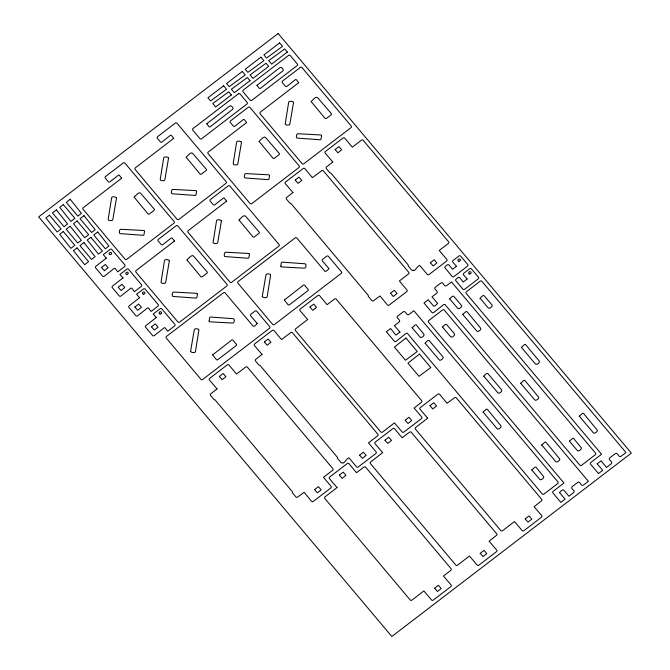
<?xml version="1.0" encoding="UTF-8"?>
<svg xmlns="http://www.w3.org/2000/svg" width="670" height="670" viewBox="0 0 670 670"><rect width="100%" height="100%" fill="white"/><g stroke="black" fill="none" stroke-linecap="round" stroke-linejoin="round"><path stroke-width="1" d="M101.564 267.481L104.378 270.705L108.13 267.732L105.316 264.508L101.564 267.481M106.312 258.143L95.894 266.258A1.24 1.122 -25.8 0 0 95.634 267.866L102.585 276.124A1.24 1.122 -25.8 0 0 104.294 276.233L114.269 268.343L115.181 268.469L117.744 271.878L124.62 266.61A1.24 1.122 -25.8 0 0 124.88 265.002L111.84 249.516A1.24 1.122 -25.8 0 0 110.14 249.408L103.264 254.667L106.312 258.143M118.222 287.271L121.036 290.495L124.788 287.522L121.973 284.298L118.222 287.212M121.639 178.212L83.323 207.675A1.24 1.122 -25.8 0 0 83.072 209.291L125.072 259.198A1.24 1.122 -25.8 0 0 126.772 259.307L173.915 223.202A1.24 1.122 -25.8 0 0 174.175 221.594L124.93 163.086A1.24 1.122 -25.8 0 0 123.23 162.977L105.55 176.511A1.24 1.122 -25.8 0 0 105.291 178.12L108.289 181.687A1.24 1.122 -25.8 0 0 109.997 181.796L118.515 175.063L119.319 175.23L121.639 178.212M122.97 277.933L112.552 286.048A1.24 1.122 -25.8 0 0 112.292 287.656L119.243 295.914A1.24 1.122 -25.8 0 0 120.952 296.023L130.926 288.134L131.839 288.259L134.402 291.668L141.278 286.4A1.24 1.122 -25.8 0 0 141.537 284.792L128.498 269.307A1.24 1.122 -25.8 0 0 126.789 269.198L119.913 274.457L122.97 277.933M134.134 197.139L148.112 214.023L149.117 214.157L154.267 210.229L154.494 209.409L140.717 193.354C139.494 191.067 135.75 195.556 134.142 197.089M134.871 307.061L137.693 310.285L141.445 307.312L138.623 304.088L134.879 307.002M139.628 297.723L129.201 305.838A1.24 1.122 -25.8 0 0 128.95 307.446L135.901 315.704A1.24 1.122 -25.8 0 0 137.601 315.813L147.584 307.924L148.497 308.049L151.06 311.458L157.927 306.198A1.24 1.122 -25.8 0 0 158.187 304.582L145.155 289.097A1.24 1.122 -25.8 0 0 143.447 288.988L136.571 294.247L139.628 297.723M151.529 326.851L154.351 330.076L158.103 327.102L155.281 323.878L151.537 326.793M156.278 317.513L145.859 325.628A1.24 1.122 -25.8 0 0 145.599 327.236L152.551 335.494A1.24 1.122 -25.8 0 0 154.259 335.603L164.234 327.714L165.155 327.839L167.709 331.248L174.585 325.989A1.24 1.122 -25.8 0 0 174.845 324.372L161.813 308.887A1.24 1.122 -25.8 0 0 160.105 308.778L153.229 314.037L156.278 317.513M173.689 138.355L135.382 167.818A1.24 1.122 -25.8 0 0 135.122 169.435L177.123 219.341A1.24 1.122 -25.8 0 0 178.831 219.442L225.974 183.345A1.24 1.122 -25.8 0 0 226.226 181.738L176.989 123.221A1.24 1.122 -25.8 0 0 175.28 123.112L157.601 136.655A1.24 1.122 -25.8 0 0 157.341 138.263L160.339 141.831A1.24 1.122 -25.8 0 0 162.048 141.939L170.565 135.206L171.369 135.373L173.689 138.355M174.502 241.024L136.186 270.487A1.24 1.122 -25.8 0 0 135.935 272.104L177.935 322.01A1.24 1.122 -25.8 0 0 179.635 322.119L226.778 286.015A1.24 1.122 -25.8 0 0 227.038 284.407L177.793 225.899A1.24 1.122 -25.8 0 0 176.093 225.79L158.413 239.324A1.24 1.122 -25.8 0 0 158.154 240.94L161.152 244.5A1.24 1.122 -25.8 0 0 162.86 244.609L171.378 237.875L172.182 238.043L174.502 241.024M186.193 157.283L200.162 174.167L201.167 174.3L206.318 170.373L206.528 169.502L192.767 153.497C191.243 151.252 187.709 155.683 186.193 157.232M187.005 259.952L200.975 276.836L201.98 276.97L207.131 273.042L207.357 272.221L193.58 256.166C192.198 253.897 188.622 258.394 187.005 259.901M206.745 123.783L209.065 126.806L210.037 126.906L232.297 109.595C234.877 109.026 230.723 104.177 229.509 106.229L206.754 123.724M212.658 354.924L216.536 359.798L217.448 359.916L236.351 345.469L236.602 344.556L232.833 340.042L231.937 339.858L212.666 354.866M217.038 388.893L210.765 393.818A1.24 1.122 -25.8 0 0 210.506 395.434L214.132 399.739A1.24 1.122 -25.8 0 1 215.246 400.107L292.204 491.546A1.24 1.122 -25.8 0 1 292.338 492.659L295.956 496.964A1.24 1.122 -25.8 0 0 297.664 497.073L304.121 492.316L311.542 501.336A1.24 1.122 -25.8 0 0 313.25 501.445L330.838 487.969A1.24 1.122 -25.8 0 0 331.097 486.361L323.476 477.333L332.613 470.315A1.24 1.122 -25.8 0 0 332.873 468.699L247.423 367.168A1.24 1.122 -25.8 0 0 245.714 367.06L236.493 374.044L228.964 364.999A1.24 1.122 -25.8 0 0 227.256 364.89L209.668 378.366A1.24 1.122 -25.8 0 0 209.409 379.974L217.038 388.893M219.35 376.456L222.164 379.681L225.916 376.708L223.102 373.491L219.35 376.406M226.56 201.167L188.245 230.631A1.24 1.122 -25.8 0 0 187.985 232.247L229.986 282.154A1.24 1.122 -25.8 0 0 231.694 282.263L278.837 246.158A1.24 1.122 -25.8 0 0 279.097 244.55L229.852 186.034A1.24 1.122 -25.8 0 0 228.143 185.933L210.464 199.467A1.24 1.122 -25.8 0 0 210.204 201.075L213.202 204.643A1.24 1.122 -25.8 0 0 214.911 204.752L223.428 198.019L224.232 198.186L226.56 201.167M239.056 220.095L253.026 236.979L254.039 237.113L259.181 233.185L259.391 232.314L245.63 216.309C244.299 214.031 240.547 218.529 239.056 220.045M246.635 122.543L208.32 152.006A1.24 1.122 -25.8 0 0 208.06 153.623L250.061 203.529A1.24 1.122 -25.8 0 0 251.769 203.638L298.912 167.542A1.24 1.122 -25.8 0 0 299.172 165.925L249.927 107.418A1.24 1.122 -25.8 0 0 248.218 107.309L230.547 120.843A1.24 1.122 -25.8 0 0 230.287 122.459L233.286 126.019A1.24 1.122 -25.8 0 0 234.986 126.127L243.512 119.394L244.316 119.561L246.635 122.543M256.945 85.341L259.265 88.373L260.236 88.465L282.497 71.162C285.077 70.559 280.906 65.811 279.708 67.787L256.953 85.283M257.205 323.434C256.451 324.674 253.436 327.672 252.724 325.67L225.162 292.924A1.24 1.122 -25.8 0 0 223.453 292.815L166.487 336.432A1.24 1.122 -25.8 0 0 166.235 338.04L200.992 379.346A1.24 1.122 -25.8 0 0 202.7 379.454L269.482 328.317A1.24 1.122 -25.8 0 0 269.742 326.7L256.71 311.215A1.24 1.122 -25.8 0 0 255.002 311.106L250.932 314.222A1.24 1.122 -25.8 0 0 250.68 315.83L257.205 323.434M259.131 141.479L273.109 158.355L274.114 158.489L279.256 154.561L279.465 153.69L265.714 137.685C264.206 135.281 260.463 140.156 259.139 141.42M262.037 354.43L255.764 359.363A1.24 1.122 -25.8 0 0 255.513 360.971L259.131 365.276A1.24 1.122 -25.8 0 1 260.245 365.644L337.203 457.082A1.24 1.122 -25.8 0 1 337.337 458.205L340.963 462.509A1.24 1.122 -25.8 0 0 342.663 462.618C343.409 465.457 348.392 455.081 349.606 458.623L356.541 466.873A1.24 1.122 -25.8 0 0 358.249 466.982L375.845 453.515A1.24 1.122 -25.8 0 0 376.096 451.898L368.475 442.878L377.62 435.852A1.24 1.122 -25.8 0 0 377.88 434.244L292.422 332.705A1.24 1.122 -25.8 0 0 290.721 332.596L281.551 339.598L273.963 330.545A1.24 1.122 -25.8 0 0 272.255 330.436L254.667 343.903A1.24 1.122 -25.8 0 0 254.407 345.519L262.037 354.43M264.349 342.002L267.171 345.226L270.923 342.253L268.101 339.028L264.349 342.002M284.356 300.026L288.192 304.858L289.088 305.043L308.049 290.571L308.326 289.708L304.49 285.102L303.627 284.959L284.356 300.026M292.932 192.533L286.668 197.466A1.24 1.122 -25.8 0 0 286.408 199.074L290.026 203.379A1.24 1.122 -25.8 0 1 291.149 203.747L368.098 295.185A1.24 1.122 -25.8 0 1 368.24 296.308L371.858 300.604A1.24 1.122 -25.8 0 0 373.567 300.713L380.024 295.956L387.444 304.976A1.24 1.122 -25.8 0 0 389.153 305.084L406.74 291.618A1.24 1.122 -25.8 0 0 407 290.001L399.379 280.981L408.516 273.955A1.24 1.122 -25.8 0 0 408.775 272.338L323.325 170.808A1.24 1.122 -25.8 0 0 321.617 170.699L312.396 177.684L304.858 168.647A1.24 1.122 -25.8 0 0 303.158 168.538L285.562 182.006A1.24 1.122 -25.8 0 0 285.311 183.614L292.932 192.533M295.252 180.104L298.066 183.329L301.818 180.356L298.996 177.131L295.252 180.046M298.686 82.686L260.37 112.15A1.24 1.122 -25.8 0 0 260.119 113.766L302.12 163.673A1.24 1.122 -25.8 0 0 303.82 163.781L350.963 127.685A1.24 1.122 -25.8 0 0 351.222 126.069L301.986 67.561A1.24 1.122 -25.8 0 0 300.277 67.452L282.598 80.986A1.24 1.122 -25.8 0 0 282.338 82.603L285.336 86.162A1.24 1.122 -25.8 0 0 287.045 86.271L295.562 79.537L296.366 79.705L298.686 82.686M307.639 319.515L295.629 328.836A1.24 1.122 -25.8 0 0 295.37 330.452L380.82 431.982A1.24 1.122 -25.8 0 0 382.528 432.091L394.437 422.904L402.142 431.957A1.24 1.122 -25.8 0 0 403.851 432.066L421.438 418.599A1.24 1.122 -25.8 0 0 421.698 416.983L414.068 408.072L421.422 402.31A1.24 1.122 -25.8 0 0 421.681 400.702L336.231 299.163A1.24 1.122 -25.8 0 0 334.523 299.055L327.094 304.674L319.565 295.629A1.24 1.122 -25.8 0 0 317.856 295.52L300.269 308.987A1.24 1.122 -25.8 0 0 300.009 310.604L307.639 319.515M309.95 307.086L312.764 310.31L316.516 307.337L313.761 304.121L309.95 307.028M311.19 101.622L325.159 118.498L326.164 118.632L331.315 114.704L331.524 113.833L317.764 97.828C316.215 95.659 312.614 100.006 311.19 101.622M314.59 489.628L317.404 492.844L321.156 489.87L318.392 486.655L314.59 489.628M328.903 268.536C328.174 269.7 325.134 272.782 324.422 270.772L296.86 238.017A1.24 1.122 -25.8 0 0 295.152 237.917L238.185 281.534A1.24 1.122 -25.8 0 0 237.925 283.142L272.69 324.447A1.24 1.122 -25.8 0 0 274.399 324.556L341.181 273.419A1.24 1.122 -25.8 0 0 341.44 271.802L328.401 256.317A1.24 1.122 -25.8 0 0 326.7 256.208L322.63 259.323A1.24 1.122 -25.8 0 0 322.371 260.932L328.903 268.536M332.797 162.006L326.533 166.939A1.24 1.122 -25.8 0 0 326.273 168.547L329.891 172.852A1.24 1.122 -25.8 0 1 331.014 173.22L407.963 264.658A1.24 1.122 -25.8 0 1 408.105 265.781L411.723 270.085A1.24 1.122 -25.8 0 0 413.432 270.194C414.169 273.033 419.152 262.657 420.366 266.199L427.309 274.449A1.24 1.122 -25.8 0 0 429.009 274.558L446.605 261.091A1.24 1.122 -25.8 0 0 446.865 259.474L439.235 250.454L448.381 243.428A1.24 1.122 -25.8 0 0 448.64 241.82L363.19 140.281A1.24 1.122 -25.8 0 0 361.482 140.172L352.311 147.174L344.723 138.12A1.24 1.122 -25.8 0 0 343.023 138.012L325.427 151.479A1.24 1.122 -25.8 0 0 325.168 153.095L332.797 162.006M335.109 149.577L337.931 152.802L341.683 149.829L338.92 146.613L335.109 149.577M337.052 487.534L325.05 496.855A1.24 1.122 -25.8 0 0 324.791 498.463L410.241 600.002A1.24 1.122 -25.8 0 0 411.95 600.111L423.859 590.923L431.564 599.977A1.24 1.122 -25.8 0 0 433.272 600.086L450.86 586.619A1.24 1.122 -25.8 0 0 451.119 585.002L443.49 576.033L450.843 570.329A1.24 1.122 -25.8 0 0 451.103 568.713L365.644 467.183A1.24 1.122 -25.8 0 0 363.944 467.074L356.515 472.685L348.978 463.648A1.24 1.122 -25.8 0 0 347.278 463.54L329.682 477.006A1.24 1.122 -25.8 0 0 329.431 478.615L337.052 487.534M339.363 475.105L342.186 478.321L345.938 475.357L343.174 472.132L339.372 475.047M359.589 455.165L362.411 458.389L366.155 455.416L363.4 452.2L359.589 455.165M382.654 452.619L370.644 461.94A1.24 1.122 -25.8 0 0 370.393 463.548L455.843 565.086A1.24 1.122 -25.8 0 0 457.543 565.195L469.452 556.008L477.157 565.061A1.24 1.122 -25.8 0 0 478.866 565.17L496.462 551.703A1.24 1.122 -25.8 0 0 496.713 550.087L489.092 541.176L496.437 535.414A1.24 1.122 -25.8 0 0 496.696 533.797L411.246 432.267A1.24 1.122 -25.8 0 0 409.538 432.158L402.109 437.77L394.58 428.733A1.24 1.122 -25.8 0 0 392.871 428.624L375.284 442.091A1.24 1.122 -25.8 0 0 375.024 443.699L382.654 452.619M384.965 440.19L387.788 443.406L391.54 440.441L388.717 437.217L384.965 440.19M390.484 293.267L393.307 296.492L397.059 293.519L394.295 290.294L390.493 293.209M399.965 332.111L395.928 335.084L390.618 328.534L386.372 331.784L394.345 341.248A1.24 1.122 -25.8 0 0 396.045 341.357L406.263 333.258L407.335 333.291L542.273 493.983A1.24 1.122 -25.8 0 0 543.973 494.092L557.725 483.564A1.24 1.122 -25.8 0 0 557.984 481.956L413.876 310.721L409.085 314.389A1.575 1.424 -25.8 0 1 406.883 314.213L405.266 312.111A1.575 1.424 -25.8 0 0 403.064 311.927L397.804 315.955A1.575 1.424 -25.8 0 0 397.511 318.049L399.312 320.009A1.575 1.424 -25.8 0 1 399.027 322.094L394.396 325.645L399.965 332.111M405.191 420.249L408.005 423.474L411.757 420.5L408.943 417.276L405.191 420.199M412.092 327.731L419.889 336.901C420.559 339.095 425.659 335.234 423.716 334.02L416.171 324.841L415.333 324.9L412.092 327.731M425.123 343.216L439.026 359.639C439.704 361.834 444.754 357.947 442.853 356.758L429.579 341.055C428.691 338.978 426.019 342.144 425.123 343.216M427.653 418.155L415.651 427.485A1.24 1.122 -25.8 0 0 415.392 429.093L500.842 530.623A1.24 1.122 -25.8 0 0 502.55 530.732L514.459 521.545L522.164 530.598A1.24 1.122 -25.8 0 0 523.873 530.707L541.461 517.24A1.24 1.122 -25.8 0 0 541.72 515.632L534.091 506.713L541.444 500.951A1.24 1.122 -25.8 0 0 541.703 499.343L456.245 397.812A1.24 1.122 -25.8 0 0 454.545 397.704L447.057 403.298L439.579 394.27A1.24 1.122 -25.8 0 0 437.879 394.161L420.283 407.628A1.24 1.122 -25.8 0 0 420.023 409.244L427.653 418.155M430.349 262.741L433.172 265.965L436.924 262.992L434.16 259.776L430.349 262.741M429.964 405.727L432.786 408.951L436.538 405.978L433.716 402.754L429.964 405.727M434.604 588.268L437.426 591.493L441.178 588.52L438.356 585.295L434.604 588.268M437.56 303.317C436.832 304.574 433.8 307.53 433.105 305.537L428.222 299.733L423.976 302.982L431.941 312.446A1.24 1.122 -25.8 0 0 433.649 312.555L443.867 304.456L444.939 304.49L579.868 465.189A1.24 1.122 -25.8 0 0 581.577 465.298L595.329 454.771A1.24 1.122 -25.8 0 0 595.588 453.155L451.48 281.928L446.689 285.596A1.575 1.424 -25.8 0 1 444.486 285.412L442.87 283.318A1.575 1.424 -25.8 0 0 440.667 283.134L435.408 287.162A1.575 1.424 -25.8 0 0 435.115 289.247L436.915 291.207A1.575 1.424 -25.8 0 1 436.622 293.301L431.991 296.844L437.56 303.317M442.476 327.102L450.441 336.466C451.144 338.71 456.245 334.598 454.268 333.585L446.932 324.933C446.145 322.865 443.247 326.123 442.476 327.102M449.696 298.937L457.493 308.108C458.205 310.378 463.406 306.156 461.262 305.219L454.151 296.768C453.381 294.708 450.65 297.84 449.696 298.879M456.438 266.283L452.568 269.298L449.034 265.002A1.24 1.122 -25.8 0 0 447.326 264.893L445.366 266.4A1.24 1.122 -25.8 0 0 445.106 268.008L452.2 276.442A1.24 1.122 -25.8 0 0 453.908 276.551L467.501 266.149A1.24 1.122 -25.8 0 0 467.76 264.533L460.659 256.099A1.24 1.122 -25.8 0 0 458.95 255.99L453.062 260.504A1.24 1.122 -25.8 0 0 452.803 262.112L456.438 266.283M462.727 314.423L476.621 330.846C477.3 333.032 482.392 329.171 480.449 327.965L466.948 311.625L465.968 311.592L462.727 314.364M467.149 279.013L463.288 282.028L459.754 277.74A1.24 1.122 -25.8 0 0 458.046 277.631L456.077 279.13A1.24 1.122 -25.8 0 0 455.818 280.747L462.92 289.18A1.24 1.122 -25.8 0 0 464.628 289.289L478.213 278.879A1.24 1.122 -25.8 0 0 478.472 277.271L471.379 268.838A1.24 1.122 -25.8 0 0 469.67 268.729L463.782 273.243A1.24 1.122 -25.8 0 0 463.523 274.851L467.149 279.013M480.08 298.309L488.036 307.672C488.748 309.909 493.865 305.822 491.872 304.791L484.536 296.14C483.606 294.08 481.127 297.187 480.089 298.25M480.206 553.353L483.028 556.577L486.772 553.604L484.016 550.38L480.206 553.353M483.062 412.058L496.956 428.473C497.617 430.693 502.843 426.706 500.725 425.592L487.283 409.253L486.303 409.228L483.062 412M483.757 376.146L497.651 392.57C498.329 394.756 503.405 390.878 501.478 389.689L488.212 373.977C487.458 371.925 484.712 374.991 483.757 376.096M520.657 383.257L534.559 399.68C535.213 401.899 540.456 397.905 538.328 396.791L524.836 380.426L523.898 380.426L520.657 383.257M521.361 347.353L535.255 363.768C535.975 366.013 541.067 361.909 539.082 360.887L525.531 344.514L524.602 344.522L521.361 347.353M525.205 518.89L528.027 522.114L531.779 519.141L529.015 515.925L525.205 518.89M531.804 469.971L539.601 479.142C540.271 481.361 545.439 477.358 543.37 476.261L535.933 467.107L534.995 467.174L531.804 469.921M541.687 444.981L555.589 461.404C556.293 463.665 561.51 459.461 559.358 458.515L545.866 442.15L544.928 442.158L541.687 444.981M559.551 492.609L565.12 499.133L560.874 502.383L552.909 492.919A1.24 1.122 -25.8 0 1 553.169 491.303L563.972 483.028L428.549 322.128A1.24 1.122 -25.8 0 1 428.808 320.511L442.56 309.984A1.24 1.122 -25.8 0 1 444.269 310.093L588.369 481.328L583.578 484.996A1.575 1.424 -25.8 0 1 581.376 484.812L579.768 482.71A1.575 1.424 -25.8 0 0 577.557 482.526L572.297 486.554A1.575 1.424 -25.8 0 0 572.013 488.648L573.813 490.607A1.575 1.424 -25.8 0 1 573.52 492.693L568.889 496.244L564.006 490.44C563.11 488.371 560.38 491.68 559.551 492.55M569.399 441.178L577.205 450.349C577.909 452.593 583 448.473 581.032 447.468L573.486 438.289L572.599 438.381L569.408 441.12M579.29 416.187L593.184 432.602C593.905 434.872 599.072 430.651 596.962 429.721L583.469 413.357L582.531 413.357L579.29 416.187M597.146 463.807L602.715 470.332L598.478 473.581L590.513 464.117A1.24 1.122 -25.8 0 1 590.764 462.509L601.568 454.235L466.153 293.326A1.24 1.122 -25.8 0 1 466.412 291.718L480.164 281.191A1.24 1.122 -25.8 0 1 481.864 281.3L625.973 452.526L621.182 456.195A1.575 1.424 -25.8 0 1 618.98 456.01L617.363 453.917A1.575 1.424 -25.8 0 0 615.16 453.732L609.901 457.761A1.575 1.424 -25.8 0 0 609.616 459.846L611.417 461.806A1.575 1.424 -25.8 0 1 611.124 463.9L606.492 467.451L601.124 460.876L597.154 463.757M116.513 197.868L112.878 219.182C113.557 221.41 106.898 220.983 108.247 218.889L111.555 198.211C111.195 196.101 115.751 196.553 116.513 197.868M144.553 231.175L143.983 234.734L143.229 235.312L120.692 233.671C118.381 234.5 119.201 228.085 121.387 229.291L143.883 230.497L144.553 231.175M168.572 158.011L164.937 179.326C165.582 181.478 158.958 181.16 160.306 179.032L163.606 158.355C163.245 156.236 167.793 156.738 168.572 158.011M169.384 260.68L165.741 281.995C166.42 284.231 159.761 283.787 161.11 281.702L164.418 261.024C164.058 258.913 168.614 259.365 169.384 260.68M190.573 351.449C191.226 352.83 195.908 353.274 195.531 351.164L198.839 330.486C200.271 328.476 193.588 327.948 194.208 330.193L190.573 351.398M196.603 191.319L196.034 194.878L195.28 195.456L172.743 193.814C170.448 194.761 171.21 188.228 173.446 189.434L195.933 190.64L196.603 191.319M197.416 293.988L196.863 297.497L196.092 298.125L173.555 296.483C171.244 297.312 172.064 290.897 174.25 292.103L196.745 293.309L197.416 293.988M209.09 321.097L209.76 321.834L232.256 323.041C234.425 324.23 235.262 317.84 232.951 318.66L210.413 317.019L209.66 317.597L209.099 321.047M221.435 220.824L217.8 242.138C218.562 244.29 211.737 243.964 213.169 241.845L216.477 221.167C216.109 219.048 220.656 219.551 221.435 220.824M241.51 142.199L237.875 163.514C238.528 165.741 231.904 165.331 233.244 163.22L236.552 142.551C236.192 140.424 240.731 140.935 241.51 142.199M249.466 254.131L248.897 257.69L248.143 258.268L225.606 256.627C223.303 257.565 224.098 251.057 226.309 252.247L248.796 253.453L249.466 254.131M262.263 296.55C262.941 297.916 267.481 298.376 267.255 296.308L270.529 275.588C271.936 273.46 265.144 273.109 265.898 275.295L262.263 296.55M269.549 175.507L268.98 179.066L268.218 179.652L245.681 178.002C243.378 178.823 244.198 172.433 246.384 173.622L268.871 174.828L269.549 175.507M280.789 266.199L281.459 266.936L303.954 268.142C306.14 269.348 306.969 262.925 304.649 263.762L282.053 262.129L281.341 262.749L280.789 266.199M293.569 102.343L289.926 123.657C290.596 125.96 283.862 125.374 285.294 123.364L288.603 102.686C288.251 100.584 292.79 101.028 293.569 102.343M321.6 135.65L321.031 139.209L320.277 139.787L297.74 138.146C295.453 138.958 296.232 132.568 298.435 133.766L320.93 134.971L321.6 135.65M405.936 338.023L394.437 347.11L405.492 360.251L417.276 351.507L405.936 338.023M419.453 354.087L407.955 363.173L419.01 376.314L430.793 367.562L419.453 354.087M278.167 33.5L38.676 216.879L391.833 636.5L631.324 453.121L278.167 33.5M49.496 215.187L45.92 217.926L57.118 231.988L61.079 228.956L49.496 215.187M56.406 209.894L52.444 212.934L64.027 226.695L67.603 223.964L56.406 209.894M63.323 204.601L59.747 207.34L70.945 221.402L74.906 218.37L63.323 204.601M70.233 199.308L66.271 202.34L77.854 216.109L81.43 213.378L70.233 199.308M223.629 85.76L207.918 97.795L210.548 100.927L226.552 89.236L223.629 85.76M242.289 71.472L226.577 83.507L229.215 86.639L245.212 74.948L242.289 71.472M260.948 57.184L245.237 69.219L247.875 72.352L263.88 60.66L260.948 57.184M279.616 42.897L263.896 54.932L266.534 58.064L282.539 46.372L279.616 42.897M231.359 94.956L215.648 106.982L212.725 103.507L228.73 91.824L231.359 94.956M250.027 80.66L234.307 92.695L231.384 89.219L247.389 77.536L250.027 80.66M268.687 66.372L252.967 78.407L250.044 74.931L266.049 63.24L268.687 66.372M287.346 52.084L271.626 64.119L268.703 60.643L284.708 48.952L287.346 52.084M238.336 93.859L193.044 128.531A1.24 1.122 -25.8 0 0 192.792 130.148L199.928 138.631A1.24 1.122 -25.8 0 0 201.636 138.74L246.92 104.059A1.24 1.122 -25.8 0 0 247.18 102.443L240.044 93.968A1.24 1.122 -25.8 0 0 238.336 93.859M288.536 55.417L243.244 90.098A1.24 1.122 -25.8 0 0 242.992 91.706L250.128 100.19A1.24 1.122 -25.8 0 0 251.836 100.299L297.12 65.618A1.24 1.122 -25.8 0 0 297.38 64.01L290.244 55.526A1.24 1.122 -25.8 0 0 288.536 55.417M63.256 231.535L59.68 234.274L70.869 248.344L74.839 245.304L63.256 231.535M70.166 226.242L66.196 229.282L77.787 243.042L81.363 240.312L70.166 226.242M77.084 220.949L73.507 223.688L84.696 237.75L88.666 234.718L77.084 220.949M83.993 215.656L80.023 218.688L91.614 232.457L95.19 229.726L83.993 215.656M77.016 247.883L73.44 250.622L84.629 264.692L88.599 261.652L77.016 247.883M83.926 242.59L79.956 245.63L91.547 259.399L95.123 256.66L83.926 242.59M90.835 237.297L87.267 240.036L98.457 254.097L102.426 251.066L90.835 237.297M97.753 232.004L93.783 235.044L105.374 248.804L108.95 246.074L97.753 232.004M469.67 273.946A1.24 1.122 -25.8 0 0 471.027 272.33A1.24 1.122 -25.8 0 0 468.941 272.154A1.24 1.122 -25.8 0 0 469.67 273.946M458.95 261.216A1.24 1.122 -25.8 0 0 460.307 259.6A1.24 1.122 -25.8 0 0 458.23 259.416A1.24 1.122 -25.8 0 0 458.95 261.216M143.447 294.205A1.24 1.122 -25.8 0 0 144.804 292.589A1.24 1.122 -25.8 0 0 142.718 292.413A1.24 1.122 -25.8 0 0 143.447 294.205M160.105 313.996A1.24 1.122 -25.8 0 0 161.462 312.379A1.24 1.122 -25.8 0 0 159.376 312.203A1.24 1.122 -25.8 0 0 160.105 313.996M110.131 254.625A1.24 1.122 -25.8 0 0 111.488 253.009A1.24 1.122 -25.8 0 0 109.411 252.833A1.24 1.122 -25.8 0 0 110.131 254.625M126.789 274.415A1.24 1.122 -25.8 0 0 128.146 272.799A1.24 1.122 -25.8 0 0 126.069 272.623A1.24 1.122 -25.8 0 0 126.789 274.415"/></g></svg>
